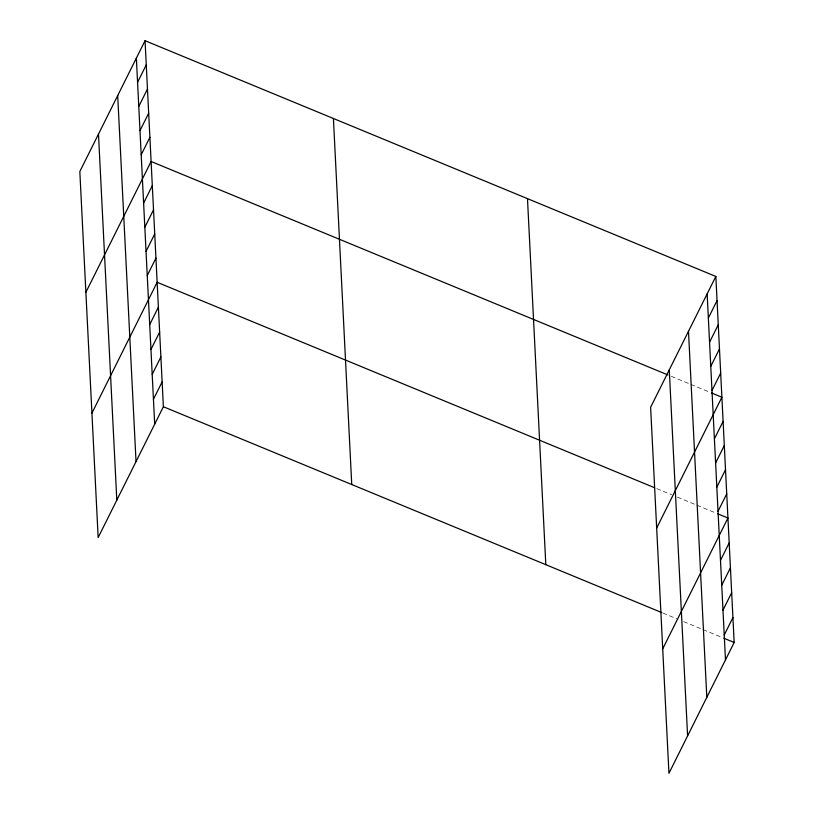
<?xml version="1.0" encoding="UTF-8"?>
<svg xmlns="http://www.w3.org/2000/svg" width="814" height="814" viewBox="0 0 814 814"><rect width="100%" height="100%" fill="white"/><g stroke="black" fill="none" stroke-linecap="round" stroke-linejoin="round"><path stroke-width="0.61" stroke-dasharray="4.07 3.05" d="M671.357 376.363L689.733 383.954M690.883 384.422L710.408 392.49M656.725 488.614L671.662 494.78M677.401 497.151L695.777 504.741M696.926 505.219L716.452 513.278M662.962 613.064L676.739 618.762M683.638 621.611L702.014 629.191M703.164 629.67L722.69 637.738"/><path stroke-width="1.22" d="M145.055 40.7L79.833 171.52L98.158 537.555L163.38 406.735L145.055 40.7L715.842 276.445L734.167 642.48L668.945 773.3L650.62 407.265L715.842 276.445M137.566 82.295L146.266 64.855M138.777 106.461L147.476 89.021M139.988 130.616L148.687 113.177M141.198 154.772L149.898 137.332M85.877 292.318L151.099 161.487L667.907 374.939M143.62 203.093L152.31 185.653M144.831 227.248L153.52 209.809M146.042 251.404L154.731 233.964M147.242 275.57L155.942 258.13M91.931 413.105L157.153 282.285L654.436 487.667M149.705 324.613L158.394 307.173M150.946 349.501L159.646 332.061M152.198 374.399L160.887 356.959M153.439 399.287L162.139 381.847M708.353 318.04L717.053 300.6M709.564 342.195L718.263 324.755M710.775 366.361L719.474 348.921M711.985 390.517L720.685 373.077M656.664 528.052L721.886 397.232L711.558 392.969M714.407 438.827L723.097 421.398M715.618 462.993L724.307 445.553M716.829 487.148L725.518 469.709M718.029 511.304L726.729 493.864M662.718 648.85L727.94 518.03L717.602 513.756M720.492 560.358L729.181 542.918M721.733 585.246L730.433 567.806M722.985 610.134L731.674 592.694M724.226 635.032L732.926 617.592M163.38 406.735L661.813 612.596M723.829 638.207L734.167 642.48M707.142 293.885L725.478 659.92M688.491 331.298L706.817 697.333M669.271 369.851L687.596 735.887M527.482 198.647L545.807 564.682M333.414 118.498L351.74 484.534M136.355 58.14L154.691 424.175M117.704 95.553L136.03 461.589M98.484 134.107L116.809 500.142"/></g></svg>
